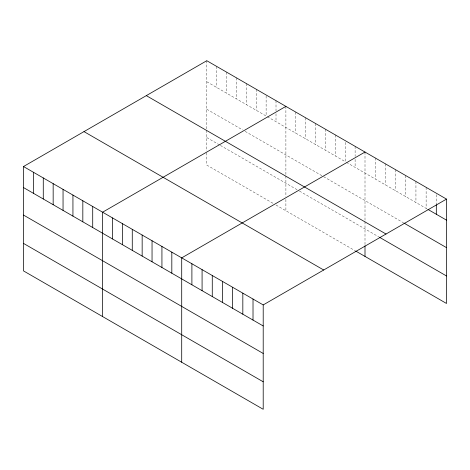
<?xml version="1.0" encoding="UTF-8"?>
<svg xmlns="http://www.w3.org/2000/svg" width="470" height="470" viewBox="0 0 470 470"><rect width="100%" height="100%" fill="white"/><g stroke="black" fill="none" stroke-linecap="round" stroke-linejoin="round"><path stroke-width="0.35" stroke-dasharray="2.35 1.76" d="M206.794 81.745L266.12 116.002L266.12 94.963M267.354 116.713L345.221 161.668L345.221 140.63M346.461 162.385L427.324 209.068M206.794 109.246L242.638 129.937M245.111 131.365L322.978 176.321M323.595 176.679L403.354 222.727M206.794 137.575L219.772 145.065M220.389 145.424L297.022 189.668M299.49 191.096L378.785 236.874M272.917 203.251L206.794 165.076L206.794 151.675M276.007 205.032L355.114 250.704M436.313 194.674L436.313 204.103M426.126 187.342L426.126 208.38M415.938 181.461L415.938 202.494M405.751 175.574L405.751 196.613M395.564 169.694L395.564 190.732M385.377 163.813L385.377 184.851M375.189 157.932L375.189 178.97M365.002 152.051L365.002 220.924M365.002 221.652L365.002 245.134M355.114 146.34L355.114 156.498M355.114 159.4L355.114 167.379M335.333 134.925L335.333 155.964M325.446 129.215L325.446 150.253M315.558 123.504L315.558 144.543M305.67 117.8L305.67 138.832M295.783 112.089L295.783 133.127M285.895 106.379L285.895 175.257M285.895 175.98L285.895 196.642M285.895 199.462L285.895 210.742M276.007 100.674L276.007 110.826M276.007 113.728L276.007 121.707M256.232 89.253L256.232 110.291M246.345 83.542L246.345 104.581M236.457 77.838L236.457 98.876M226.569 72.127L226.569 93.166M216.682 66.417L216.682 87.455M206.794 60.712L206.794 129.585M206.794 130.313L206.794 150.97"/><path stroke-width="0.7" d="M23.5 166.533L263.206 304.924L263.206 409.288L23.5 270.896L23.5 166.533L206.794 60.712L446.5 199.104L446.5 303.467L355.731 251.062M285.895 106.379L102.601 212.205L102.601 316.569M365.002 152.051L181.708 257.871L181.708 362.235M263.206 304.924L446.5 199.104M427.923 209.414L446.5 220.142M403.953 223.074L446.5 247.637M146.305 95.633L386.011 234.025M379.384 237.221L446.5 275.972M83.989 131.612L323.695 270.003M23.5 187.571L263.206 325.963M23.5 215.066L263.206 353.464M23.5 243.401L263.206 381.793M436.313 204.832L436.313 214.261M365.002 245.839L365.002 256.414M253.019 299.043L253.019 320.082M242.831 293.163L242.831 314.201M232.644 287.282L232.644 308.32M222.457 281.401L222.457 302.439M212.27 275.52L212.27 296.552M202.082 269.639L202.082 290.671M191.895 263.752L191.895 284.791M171.82 252.167L171.82 273.199M161.933 246.456L161.933 267.495M152.045 240.746L152.045 261.784M142.157 235.035L142.157 256.074M132.27 229.331L132.27 250.369M122.382 223.62L122.382 244.659M112.489 217.91L112.489 238.948M92.713 206.495L92.713 227.533M82.826 200.784L82.826 221.822M72.938 195.079L72.938 216.112M63.05 189.369L63.05 210.407M53.163 183.658L53.163 204.697M43.275 177.948L43.275 198.986M33.388 172.243L33.388 193.282"/></g></svg>
